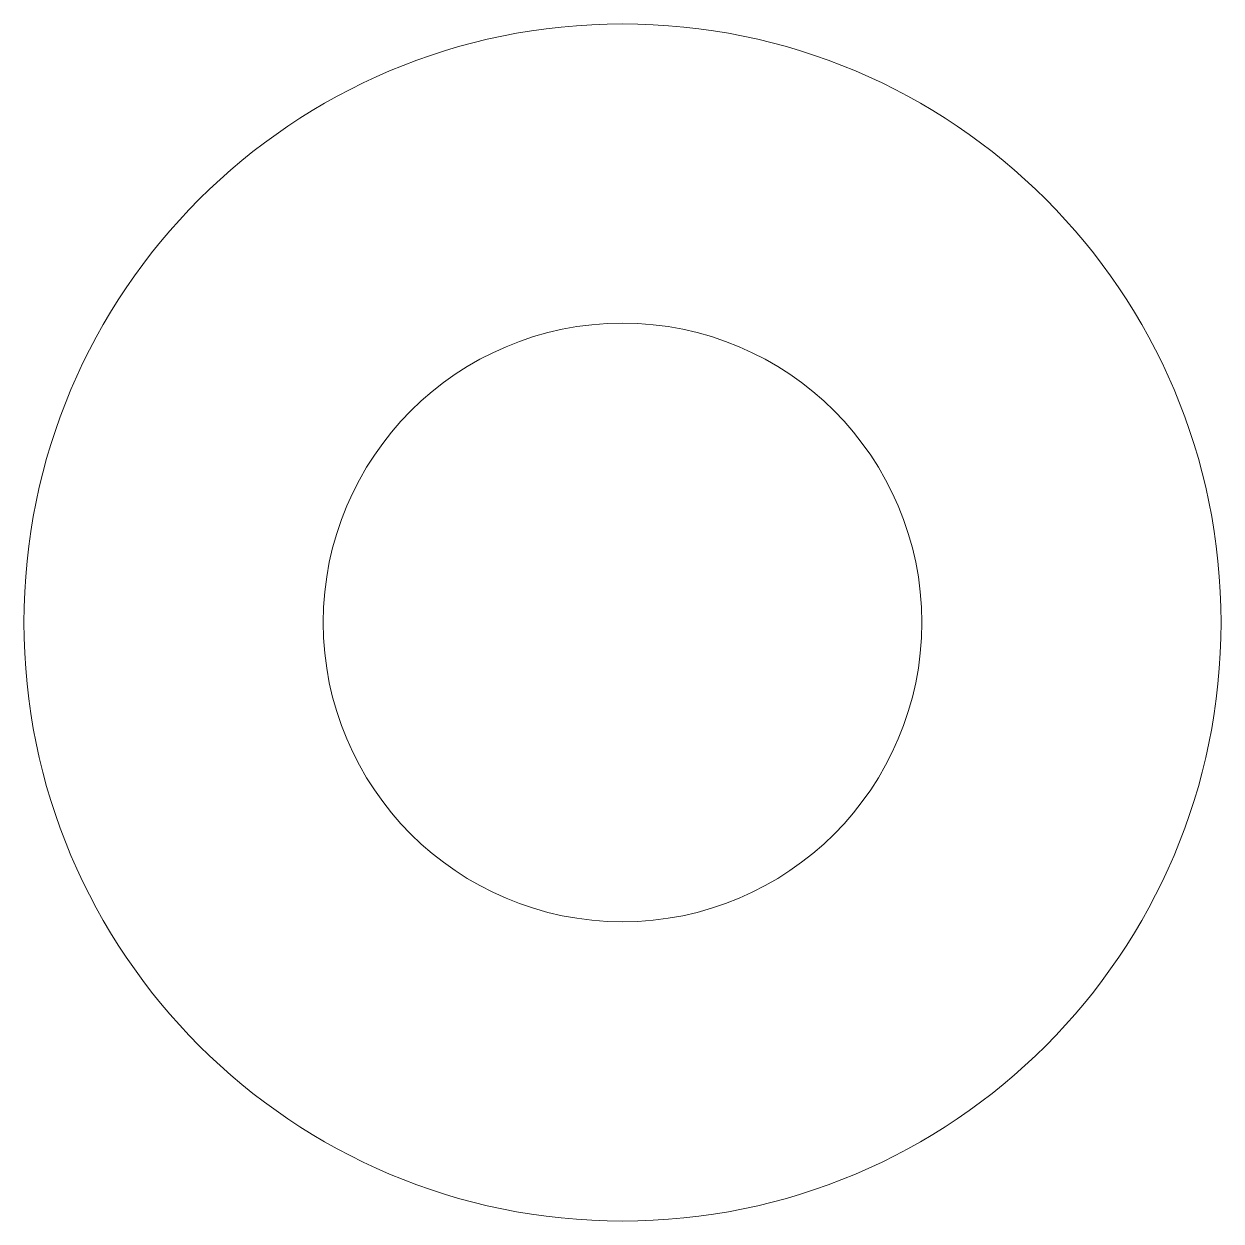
# Model space of a CAD drawing. Header units: inches. Extents: x 9.898 to 10.273, y 8.762 to 9.137.
import ezdxf

# ---------------------------------------------------------------- set-up
doc = ezdxf.new("R2010")
doc.units = ezdxf.units.IN
doc.header["$MEASUREMENT"] = 0

msp = doc.modelspace()

# ---------------------------------------------------------------- linework, layer by layer
at = {"color": 7, "linetype": 'Continuous', "lineweight": 15}
for radius in [0.1875, 0.09375]:
    msp.add_circle((10.08563, 8.94983), radius, dxfattribs=at)

doc.saveas('drawing.dxf')
